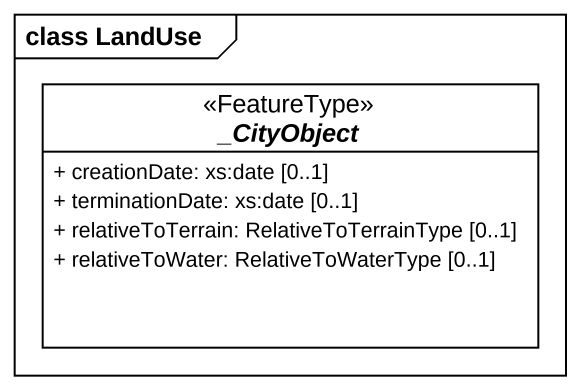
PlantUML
@startuml
mainframe class LandUse
hide circle
hide empty members
skinparam classAttributeIconSize 0
abstract class "_CityObject" as CityObject <<FeatureType>> {
  + creationDate: xs:date [0..1]
  + terminationDate: xs:date [0..1]
  + relativeToTerrain: RelativeToTerrainType [0..1]
  + relativeToWater: RelativeToWaterType [0..1]
}
@enduml
